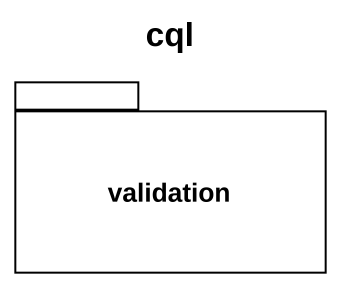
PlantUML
@startuml
title cql
package validation {
}
@enduml
